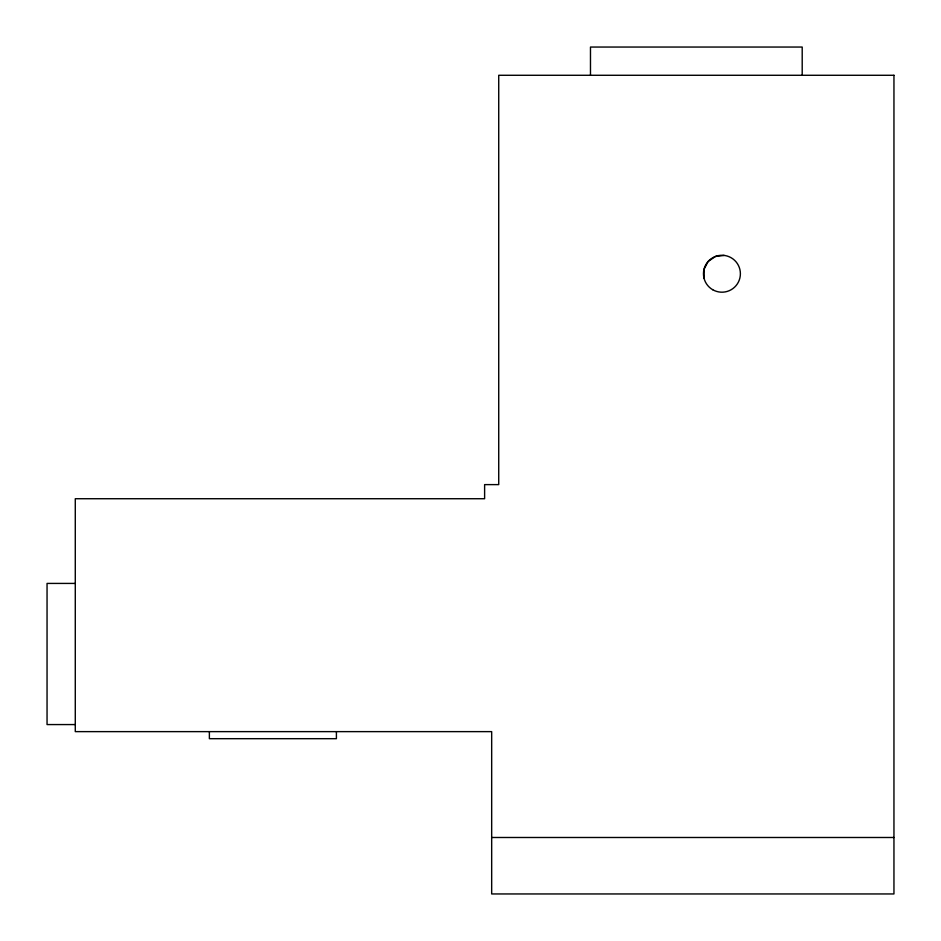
<?xml version="1.0" encoding="UTF-8"?>
<svg xmlns="http://www.w3.org/2000/svg" width="941" height="941" viewBox="0 0 941 941"><rect width="100%" height="100%" fill="white"/><g stroke="black" fill="none" stroke-linecap="round" stroke-linejoin="round"><path stroke-width="1.41" d="M724.158 255.423L715.383 256.481L708.114 261.504L704.009 269.326L704.009 278.16M75.28 583.42L47.05 583.42L47.05 724.57L75.28 724.57M491.673 837.49L893.95 837.49M802.202 75.28L802.202 47.05L590.477 47.05L590.477 75.28M336.408 731.628L336.408 738.685L209.373 738.685L209.373 731.628M893.95 75.28L498.73 75.28L498.73 484.615L484.615 484.615L484.615 498.73L75.28 498.73L75.28 731.628L491.673 731.628L491.673 893.95L893.95 893.95L893.95 75.28M712.702 289.722A18.455 18.455 0 0 0 740.391 273.737A18.455 18.455 0 0 0 712.702 257.752A18.455 18.455 0 0 0 712.702 289.722"/></g></svg>
